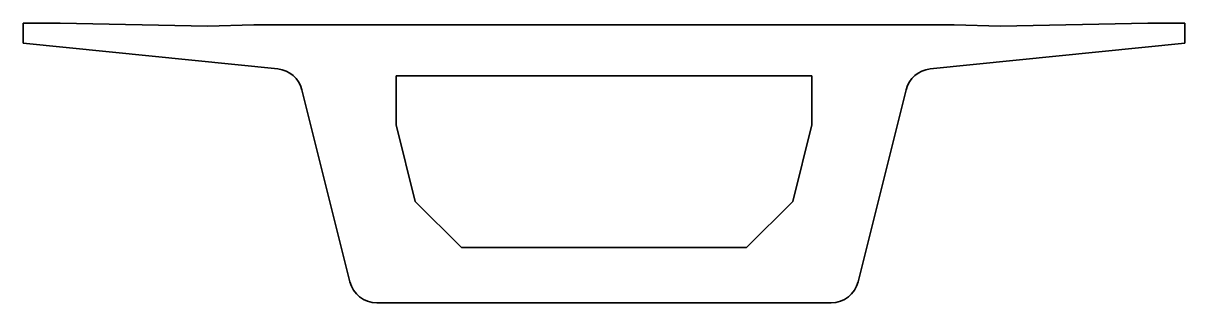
# Model space of a CAD drawing. Header units: metres. Extents: x -6.3 to 6.3, y -3 to 0.
import ezdxf

# ---------------------------------------------------------------- set-up
doc = ezdxf.new("R2010")
doc.units = ezdxf.units.M
doc.header["$MEASUREMENT"] = 0
doc.layers.add('Main1', color=4, linetype='Continuous', lineweight=35)

msp = doc.modelspace()

# ---------------------------------------------------------------- linework, layer by layer
at = {"layer": 'Main1'}
for p, q in [((-6.3, 0.017), (-6.3, -0.2)), ((-5.9, 0.017), (-6.3, 0.017)), ((-4.3, -0.015), (-5.9, 0.017)), ((-3.8, 0), (-4.3, -0.015)), ((0, 0), (-3.8, 0)), ((0, 0), (3.8, 0)), ((3.8, 0), (4.3, -0.015)), ((4.3, -0.015), (5.9, 0.017)), ((5.9, 0.017), (6.3, 0.017)), ((6.3, 0.017), (6.3, -0.2)), ((-6.3, -0.2), (-3.539, -0.479)), ((6.3, -0.2), (3.539, -0.479)), ((-2.255, -0.555), (-2.255, -1.085)), ((-1.995, -0.555), (-2.255, -0.555)), ((0, -0.555), (-1.995, -0.555)), ((0, -0.555), (1.995, -0.555)), ((1.995, -0.555), (2.255, -0.555)), ((2.255, -0.555), (2.255, -1.085)), ((-3.278, -0.705), (-2.757, -2.788)), ((3.278, -0.705), (2.757, -2.788)), ((-2.255, -1.085), (-2.047, -1.917)), ((2.255, -1.085), (2.047, -1.917)), ((-2.047, -1.917), (-1.547, -2.415)), ((2.047, -1.917), (1.547, -2.415)), ((0, -2.415), (-1.547, -2.415)), ((0, -2.415), (1.547, -2.415)), ((0, -3.015), (-2.466, -3.015)), ((0, -3.015), (2.466, -3.015))]:
    msp.add_line(p, q, dxfattribs=at)
for centre, start, end in [((-3.569, -0.777), 14.0416, 84.234), ((3.569, -0.777), 95.766, 165.9584), ((-2.466, -2.715), 194.0416, 270), ((2.466, -2.715), 270, 345.9584)]:
    msp.add_arc(centre, 0.3, start, end, dxfattribs=at)

doc.saveas('drawing.dxf')
